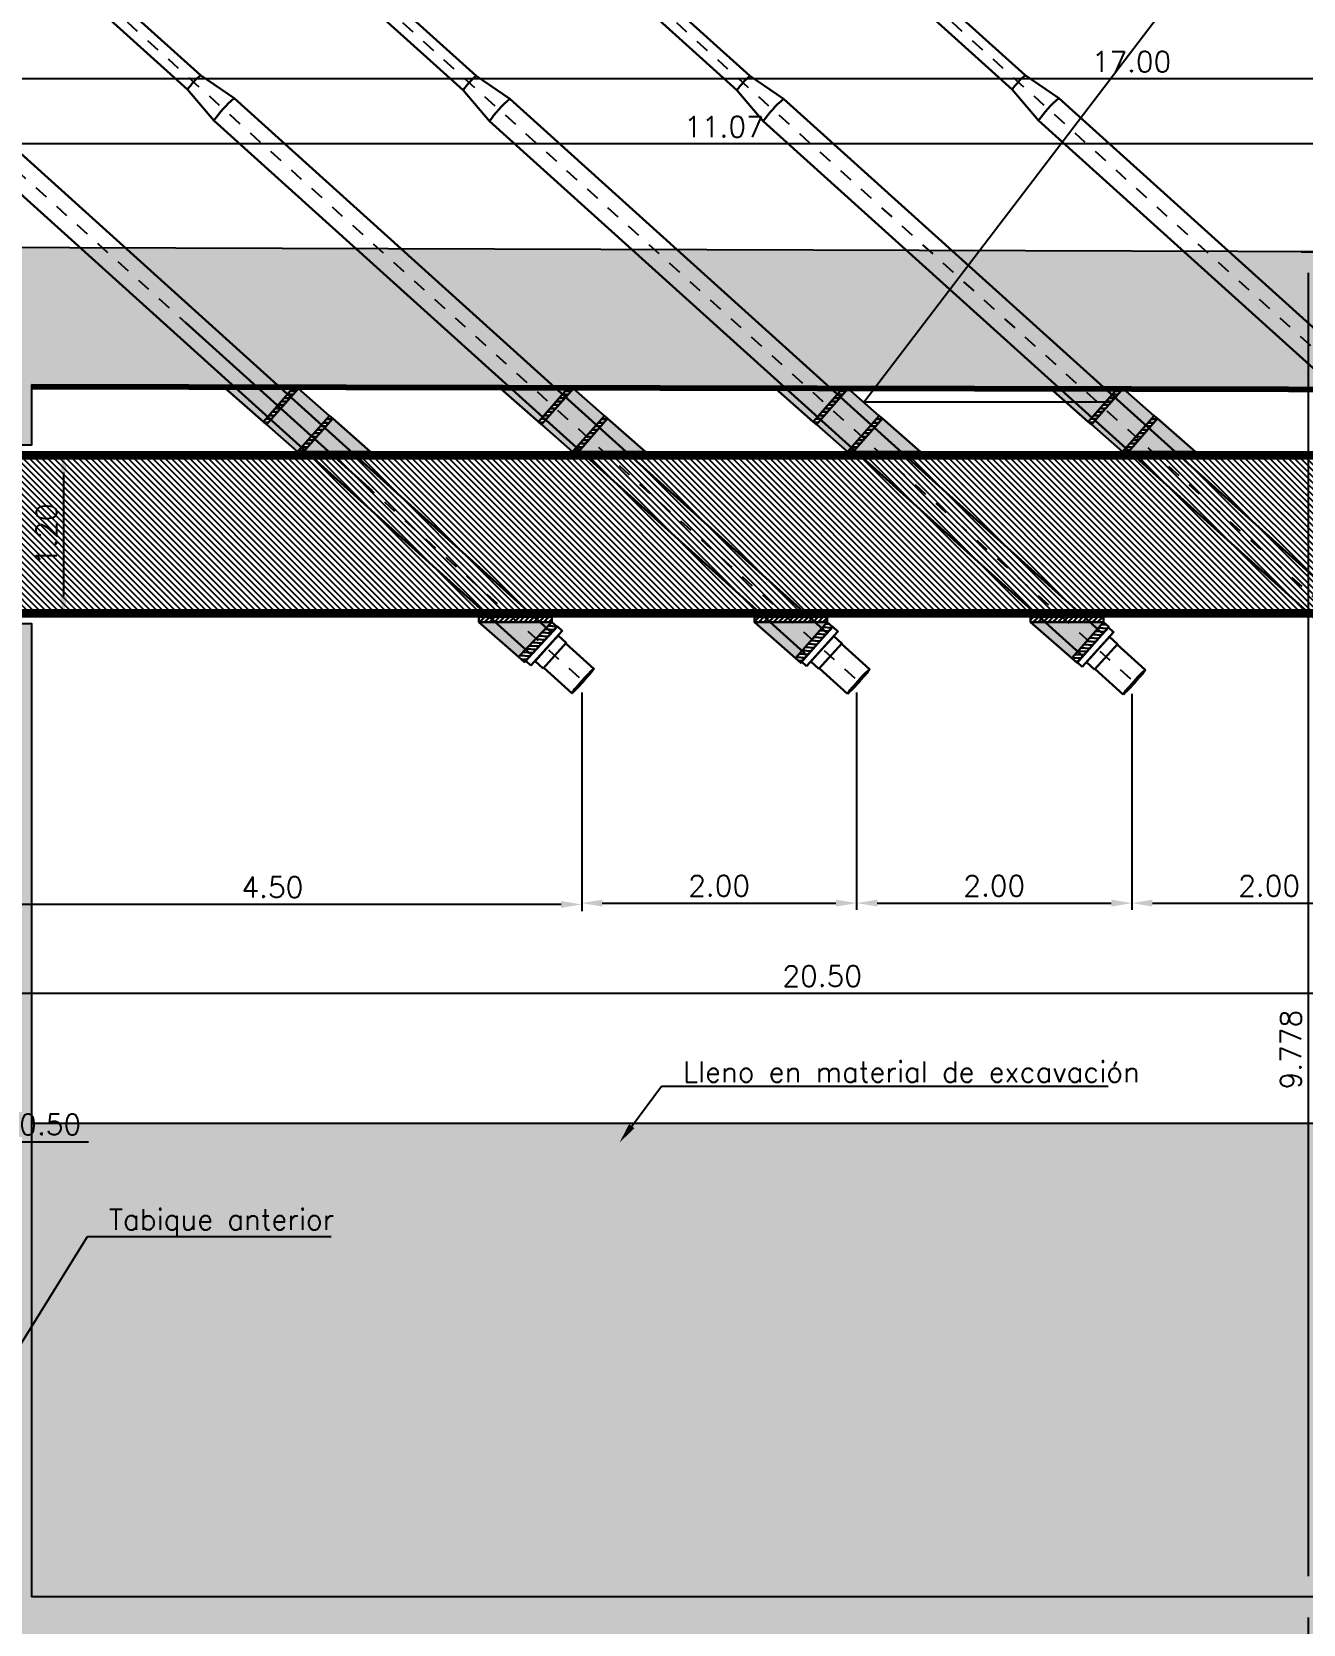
# Model space of a CAD drawing. Header units: metres. Extents: x 1080594 to 1081411, y 976871 to 977162.
# Drawn here: x 1080995.63 to 1081004.88, y 977064.95 to 977076.53 of the extents above; entities that cross this region are included whole.
import ezdxf
from ezdxf import colors
from ezdxf.entities.mleader import LeaderData, LeaderLine
from ezdxf.math import Vec2, Vec3

# ---------------------------------------------------------------- set-up
doc = ezdxf.new("R2010")
doc.units = ezdxf.units.M
doc.header["$LTSCALE"] = 25.4
doc.linetypes.add('DASHDOT', pattern=[1, 0.5, -0.25, 0, -0.25])
for name, color, linetype in [('CONTRAPESO', 3, 'Continuous'), ('DIMCONTRAPESO', 1, 'Continuous'), ('EJECABLES', 203, 'DASHDOT'), ('NEOPRENO', 24, 'Continuous'), ('PERFIL MET', 37, 'Continuous'), ('SOLIDOS', 9, 'Continuous')]:
    doc.layers.add(name, color=color, linetype=linetype)
for name, color, linetype, lineweight in [('COTA', 1, 'Continuous', 30), ('COTACIM', 20, 'Continuous', 5), ('DUCTO', 142, 'Continuous', 30), ('PLATINA', 54, 'Continuous', 30), ('SOLIDOREFCONT', 254, 'Continuous', 5), ('TUNEL', 5, 'Continuous', 20)]:
    doc.layers.add(name, color=color, linetype=linetype, lineweight=lineweight)
doc.styles.add('romans', font='romans.shx')
doc.dimstyles.new('Copy 75', dxfattribs={"dimtxt": 0.15, "dimasz": 0.15, "dimexe": 0.05, "dimexo": 0.05, "dimgap": 0.05, "dimtad": 1, "dimzin": 0, "dimdsep": 46, "dimtxsty": 'romans', "dimcen": 0.002, "dimclrd": 1, "dimclre": 1, "dimclrt": 3, "dimadec": 4, "dimazin": 0, "dimtfac": 1, "dimtofl": 0, "dimtmove": 1, "dimatfit": 3, "dimfxl": 1, "dimtolj": 1, "dimtzin": 0, "dimarcsym": 1})
pattern_1 = [(45, (307.6941268451046, 0), (-0.002245064030267288, 0.002245064030267288), [])]

# ---------------------------------------------------------------- blocks, each defined once
blk = doc.blocks.new('tir')
at = {"layer": 'DUCTO'}
for p, q in [((1080511.83638699, 977008.5160273126), (1080513.543043579, 977008.5161831364)), ((1080511.836907378, 977008.3760259475), (1080513.543032915, 977008.37618561))]:
    blk.add_line(p, q, dxfattribs=at)
for points in [[(1080505.683122265, 977008.2755034216), (1080505.733092106, 977008.275507704), (1080505.733062966, 977008.6155077033), (1080505.683093125, 977008.61550342)], [(1080505.603113705, 977008.3204091132), (1080505.683092707, 977008.320415968), (1080505.683072092, 977008.5704159667), (1080505.603072093, 977008.5704077805)]]:
    blk.add_lwpolyline(points, close=True, dxfattribs=at)
for points in [[(1080505.328072925, 977008.5653855414), (1080505.603072925, 977008.5654091103)], [(1080505.733068108, 977008.5555077032), (1080511.543241181, 977008.5560056631)], [(1080511.543241181, 977008.5560056631), (1080511.836255565, 977008.5160272893)], [(1080511.543260036, 977008.3360056642), (1080511.836907378, 977008.3760308315)], [(1080505.32811287, 977008.3254074359), (1080505.603112872, 977008.3254136156)], [(1080505.733086963, 977008.3355077041), (1080511.543260036, 977008.3360056642)]]:
    blk.add_lwpolyline(points, dxfattribs=at)
for centre, radius, start, end in [((1080510.656986465, 977008.4459297067), 0.8930644645994985, 352.9297418690614, 7.080079153882643), ((1080511.251352555, 977008.4433042796), 0.5894066242695094, 353.4461152477661, 7.087410311340934)]:
    blk.add_arc(centre, radius, start, end, dxfattribs=at)
blk.add_ellipse((1080505.328039857, 977008.4453876906), major_axis=(-3.306799177286555e-05, -0.1199978507391652), ratio=0.04456574915158485, dxfattribs=at)
at = {"layer": 'DUCTO', "extrusion": (0, 0, -1)}
blk.add_ellipse((1080513.542949842, 977008.481178864), major_axis=(1.748219530441295e-05, -0.03500717952941799), ratio=0.24420068418592, start_param=3.14808674122023, end_param=6.280903449001622, dxfattribs=at)
at = {"layer": 'DUCTO', "extrusion": (0, 0, -0.9999999999999998)}
blk.add_ellipse((1080513.54301544, 977008.4111786617), major_axis=(1.74751400463253e-05, -0.03499305174499892), ratio=0.2442992756047625, dxfattribs=at)
at = {"layer": 'EJECABLES', "ltscale": 0.008}
blk.add_lwpolyline([(1080505.360600902, 977008.4454757803), (1080513.540696156, 977008.4461768557)], dxfattribs=at)
blk = doc.blocks.new('*D148')
at = {"layer": 'COTA', "color": 1, "lineweight": -2, "transparency": 16777216}
for p, q in [((1080995.1333278, 977075.0144447949), (1080995.1333278, 977076.2368018586)), ((1081012.132779792, 977074.9824446845), (1081012.132779792, 977076.2368018586)), ((1081011.982779792, 977076.1868018586), (1080995.2833278, 977076.1868018586))]:
    blk.add_line(p, q, dxfattribs=at)
at = {"layer": 'COTA', "color": 1, "transparency": 16777216}
for points in [[(1080995.2833278, 977076.2118018586), (1080995.2833278, 977076.1618018586), (1080995.1333278, 977076.1868018586)], [(1081011.982779792, 977076.2118018586), (1081011.982779792, 977076.1618018586), (1081012.132779792, 977076.1868018586)]]:
    blk.add_solid(points, dxfattribs=at)
at = {"layer": 'Defpoints', "color": 0, "transparency": 16777216}
for p in [(1080995.1333278, 977076.1868018586), (1080995.1333278, 977074.9644447948), (1081012.132779792, 977074.9324446844)]:
    blk.add_point(p, dxfattribs=at)
at = {"layer": 'COTA', "color": 3, "transparency": 16777216, "insert": (1081003.633053796, 977076.3118018586), "char_height": 0.15, "attachment_point": 5, "style": 'romans'}
blk.add_mtext('\\A1;17.00', dxfattribs=at)
blk = doc.blocks.new('*D149')
at = {"layer": 'COTA', "color": 1, "lineweight": -2, "transparency": 16777216}
for p, q in [((1080991.133367889, 977072.2258459799), (1080991.133367889, 977069.485594596)), ((1081011.482886703, 977069.5355945961), (1080991.283367889, 977069.5355945961))]:
    blk.add_line(p, q, dxfattribs=at)
at = {"layer": 'COTA', "color": 1, "transparency": 16777216}
for points in [[(1080991.283367889, 977069.5605945961), (1080991.283367889, 977069.510594596), (1080991.133367889, 977069.5355945961)], [(1081011.482886703, 977069.5605945961), (1081011.482886703, 977069.510594596), (1081011.632886702, 977069.5355945961)]]:
    blk.add_solid(points, dxfattribs=at)
at = {"layer": 'Defpoints', "color": 0, "transparency": 16777216}
for p in [(1080991.133367889, 977072.2758459799), (1080991.133367889, 977069.5355945961), (1081011.632886702, 977069.5355945961)]:
    blk.add_point(p, dxfattribs=at)
at = {"layer": 'COTA', "color": 3, "transparency": 16777216, "insert": (1081001.383127296, 977069.6605945961), "char_height": 0.15, "attachment_point": 5, "style": 'romans'}
blk.add_mtext('\\A1;20.50', dxfattribs=at)
blk = doc.blocks.new('*D151')
at = {"layer": 'COTA', "color": 1, "lineweight": -2, "transparency": 16777216}
for p, q in [((1080995.482886703, 977068.8062600592), (1080995.283167997, 977068.8062600592)), ((1080995.38302735, 977068.8062600592), (1080995.48802735, 977068.4562600593)), ((1080995.48802735, 977068.4562600593), (1080996.045170207, 977068.4562600593))]:
    blk.add_line(p, q, dxfattribs=at)
at = {"layer": 'COTA', "color": 1, "transparency": 16777216}
for points in [[(1080995.283167997, 977068.8312600593), (1080995.283167997, 977068.7812600592), (1080995.133167997, 977068.8062600592)], [(1080995.482886703, 977068.8312600593), (1080995.482886703, 977068.7812600592), (1080995.632886702, 977068.8062600592)]]:
    blk.add_solid(points, dxfattribs=at)
at = {"layer": 'Defpoints', "color": 0, "transparency": 16777216}
for p in [(1080995.133167997, 977068.8062600594), (1080995.133167997, 977068.8062600592), (1080995.632886702, 977068.8062600592)]:
    blk.add_point(p, dxfattribs=at)
at = {"layer": 'COTA', "color": 3, "transparency": 16777216, "insert": (1080995.766598778, 977068.5812600593), "char_height": 0.15, "attachment_point": 5, "style": 'romans'}
blk.add_mtext('\\A1;0.50', dxfattribs=at)
blk = doc.blocks.new('*D155')
at = {"layer": 'Defpoints', "color": 0, "transparency": 16777216}
for p in [(1080999.633180856, 977071.7232548719), (1080995.133253417, 977071.4140337065), (1080995.133253417, 977070.1822700725)]:
    blk.add_point(p, dxfattribs=at)
at = {"layer": 'DIMCONTRAPESO', "color": 1, "lineweight": -2, "transparency": 16777216}
for p, q in [((1080999.633180856, 977071.6732548719), (1080999.633180856, 977070.1322700725)), ((1080995.133253417, 977071.3640337065), (1080995.133253417, 977070.1322700725)), ((1080999.483180856, 977070.1822700725), (1080995.283253417, 977070.1822700725))]:
    blk.add_line(p, q, dxfattribs=at)
at = {"layer": 'DIMCONTRAPESO', "color": 1, "transparency": 16777216}
for points in [[(1080995.283253417, 977070.2072700725), (1080995.283253417, 977070.1572700725), (1080995.133253417, 977070.1822700725)], [(1080999.483180856, 977070.2072700725), (1080999.483180856, 977070.1572700725), (1080999.633180856, 977070.1822700725)]]:
    blk.add_solid(points, dxfattribs=at)
at = {"layer": 'DIMCONTRAPESO', "color": 3, "transparency": 16777216, "insert": (1080997.383217137, 977070.3072700725), "char_height": 0.15, "attachment_point": 5, "style": 'romans'}
blk.add_mtext('\\A1;4.50', dxfattribs=at)
blk = doc.blocks.new('*D156')
at = {"layer": 'Defpoints', "color": 0, "transparency": 16777216}
for p in [(1080999.633180856, 977071.7743143179), (1081001.633180856, 977071.7743143179), (1081001.633180856, 977070.1918618797)]:
    blk.add_point(p, dxfattribs=at)
at = {"layer": 'DIMCONTRAPESO', "color": 1, "lineweight": -2, "transparency": 16777216}
for p, q in [((1080999.633180856, 977071.7243143178), (1080999.633180856, 977070.1418618796)), ((1081001.633180856, 977071.7243143178), (1081001.633180856, 977070.1418618796)), ((1080999.783180856, 977070.1918618797), (1081001.483180856, 977070.1918618797))]:
    blk.add_line(p, q, dxfattribs=at)
at = {"layer": 'DIMCONTRAPESO', "color": 1, "transparency": 16777216}
for points in [[(1080999.783180856, 977070.2168618797), (1080999.783180856, 977070.1668618796), (1080999.633180856, 977070.1918618797)], [(1081001.483180856, 977070.2168618797), (1081001.483180856, 977070.1668618796), (1081001.633180856, 977070.1918618797)]]:
    blk.add_solid(points, dxfattribs=at)
at = {"layer": 'DIMCONTRAPESO', "color": 3, "transparency": 16777216, "insert": (1081000.633180856, 977070.3168618797), "char_height": 0.15, "attachment_point": 5, "style": 'romans'}
blk.add_mtext('\\A1;2.00', dxfattribs=at)
blk = doc.blocks.new('*D157')
at = {"layer": 'Defpoints', "color": 0, "transparency": 16777216}
for p in [(1081003.635851028, 977071.7647225109), (1081001.633180856, 977071.413930702), (1081003.635851028, 977070.1918618797)]:
    blk.add_point(p, dxfattribs=at)
at = {"layer": 'DIMCONTRAPESO', "color": 1, "lineweight": -2, "transparency": 16777216}
for p, q in [((1081003.635851028, 977071.7147225109), (1081003.635851028, 977070.1418618796)), ((1081001.633180856, 977071.363930702), (1081001.633180856, 977070.1418618796)), ((1081001.783180856, 977070.1918618797), (1081003.485851028, 977070.1918618797))]:
    blk.add_line(p, q, dxfattribs=at)
at = {"layer": 'DIMCONTRAPESO', "color": 1, "transparency": 16777216}
for points in [[(1081001.783180856, 977070.2168618797), (1081001.783180856, 977070.1668618796), (1081001.633180856, 977070.1918618797)], [(1081003.485851028, 977070.2168618797), (1081003.485851028, 977070.1668618796), (1081003.635851028, 977070.1918618797)]]:
    blk.add_solid(points, dxfattribs=at)
at = {"layer": 'DIMCONTRAPESO', "color": 3, "transparency": 16777216, "insert": (1081002.634515942, 977070.3168618797), "char_height": 0.15, "attachment_point": 5, "style": 'romans'}
blk.add_mtext('\\A1;2.00', dxfattribs=at)
blk = doc.blocks.new('*D158')
at = {"layer": 'Defpoints', "color": 0, "transparency": 16777216}
for p in [(1081003.635851028, 977071.7647225109), (1081005.633215201, 977071.7666398275), (1081005.633215201, 977070.1918618797)]:
    blk.add_point(p, dxfattribs=at)
at = {"layer": 'DIMCONTRAPESO', "color": 1, "lineweight": -2, "transparency": 16777216}
for p, q in [((1081003.635851028, 977071.7147225109), (1081003.635851028, 977070.1418618796)), ((1081005.633215201, 977071.7166398275), (1081005.633215201, 977070.1418618796)), ((1081003.785851028, 977070.1918618797), (1081005.483215201, 977070.1918618797))]:
    blk.add_line(p, q, dxfattribs=at)
at = {"layer": 'DIMCONTRAPESO', "color": 1, "transparency": 16777216}
for points in [[(1081003.785851028, 977070.2168618797), (1081003.785851028, 977070.1668618796), (1081003.635851028, 977070.1918618797)], [(1081005.483215201, 977070.2168618797), (1081005.483215201, 977070.1668618796), (1081005.633215201, 977070.1918618797)]]:
    blk.add_solid(points, dxfattribs=at)
at = {"layer": 'DIMCONTRAPESO', "color": 3, "transparency": 16777216, "insert": (1081004.634533115, 977070.3168618797), "char_height": 0.15, "attachment_point": 5, "style": 'romans'}
blk.add_mtext('\\A1;2.00', dxfattribs=at)
blk = doc.blocks.new('*D199')
at = {"layer": 'Defpoints', "color": 0, "transparency": 16777216}
for p in [(1080995.1333278, 977075.7138617919), (1081006.202970979, 977075.5552750548), (1080995.1333278, 977074.9810370329)]:
    blk.add_point(p, dxfattribs=at)
at = {"layer": 'DIMCONTRAPESO', "color": 1, "lineweight": -2, "transparency": 16777216}
for p, q in [((1080995.1333278, 977075.031037033), (1080995.1333278, 977075.7638617919)), ((1081006.202970979, 977075.6052750548), (1081006.202970979, 977075.7638617919)), ((1081006.052970979, 977075.7138617919), (1080995.2833278, 977075.7138617919))]:
    blk.add_line(p, q, dxfattribs=at)
at = {"layer": 'DIMCONTRAPESO', "color": 1, "transparency": 16777216}
for points in [[(1080995.2833278, 977075.7388617919), (1080995.2833278, 977075.6888617919), (1080995.1333278, 977075.7138617919)], [(1081006.052970979, 977075.7388617919), (1081006.052970979, 977075.6888617919), (1081006.202970979, 977075.7138617919)]]:
    blk.add_solid(points, dxfattribs=at)
at = {"layer": 'DIMCONTRAPESO', "color": 3, "transparency": 16777216, "insert": (1081000.66814939, 977075.8388617919), "char_height": 0.15, "attachment_point": 5, "style": 'romans'}
blk.add_mtext('\\A1;11.07', dxfattribs=at)
blk = doc.blocks.new('*D340')
at = {"layer": 'COTA', "color": 1, "lineweight": -2, "transparency": 16777216}
blk.add_line((1080995.863775386, 977073.3240766993), (1080995.863775386, 977072.4239707632), dxfattribs=at)
at = {"layer": 'COTA', "color": 1, "transparency": 16777216}
for points in [[(1080995.838775387, 977073.3240766993), (1080995.888775386, 977073.3240766993), (1080995.863775386, 977073.4740766993)], [(1080995.838775387, 977072.4239707632), (1080995.888775386, 977072.4239707632), (1080995.863775386, 977072.2739707632)]]:
    blk.add_solid(points, dxfattribs=at)
at = {"layer": 'Defpoints', "color": 0, "transparency": 16777216}
for p in [(1080995.863775386, 977073.4740766993), (1080995.863775386, 977072.2739707632), (1080995.863775386, 977072.2739707632)]:
    blk.add_point(p, dxfattribs=at)
at = {"layer": 'COTA', "color": 3, "transparency": 16777216, "insert": (1080995.738775386, 977072.8740237314), "char_height": 0.15, "attachment_point": 5, "rotation": 90, "style": 'romans'}
blk.add_mtext('\\A1;1.20', dxfattribs=at)
blk = doc.blocks.new('*D1383')
at = {"layer": 'Defpoints', "color": 0, "transparency": 16777216}
for p in [(1081006.202970979, 977074.9254888794), (1081004.918015162, 977065.1472981501), (1081005.986288609, 977065.1472981501)]:
    blk.add_point(p, dxfattribs=at)
at = {"layer": 'TUNEL', "color": 1, "lineweight": -2, "transparency": 16777216}
for p, q in [((1081006.152970979, 977074.9254888794), (1081004.868015162, 977074.9254888794)), ((1081004.918015162, 977074.7754888794), (1081004.918015162, 977065.2972981501)), ((1081005.936288609, 977065.1472981501), (1081004.868015162, 977065.1472981501))]:
    blk.add_line(p, q, dxfattribs=at)
at = {"layer": 'TUNEL', "color": 1, "transparency": 16777216}
for points in [[(1081004.893015163, 977074.7754888794), (1081004.943015162, 977074.7754888794), (1081004.918015162, 977074.9254888794)], [(1081004.893015163, 977065.2972981501), (1081004.943015162, 977065.2972981501), (1081004.918015162, 977065.1472981501)]]:
    blk.add_solid(points, dxfattribs=at)
at = {"layer": 'TUNEL', "color": 3, "transparency": 16777216, "insert": (1081004.793015162, 977069.1266934648), "char_height": 0.15, "attachment_point": 5, "rotation": 90, "style": 'romans'}
blk.add_mtext('\\A1;9.778', dxfattribs=at)
blk = doc.blocks.new('*D1384')
at = {"layer": 'Defpoints', "color": 0, "transparency": 16777216}
for p in [(1081005.986288609, 977065.146339772), (1081004.917855433, 977062.146339772), (1081005.486475282, 977062.146339772)]:
    blk.add_point(p, dxfattribs=at)
at = {"layer": 'TUNEL', "color": 1, "lineweight": -2, "transparency": 16777216}
for p, q in [((1081005.936288609, 977065.146339772), (1081004.867855433, 977065.146339772)), ((1081004.917855433, 977064.996339772), (1081004.917855433, 977062.2963397721)), ((1081005.436475282, 977062.146339772), (1081004.867855433, 977062.146339772))]:
    blk.add_line(p, q, dxfattribs=at)
at = {"layer": 'TUNEL', "color": 1, "transparency": 16777216}
for points in [[(1081004.892855433, 977064.996339772), (1081004.942855433, 977064.996339772), (1081004.917855433, 977065.146339772)], [(1081004.892855433, 977062.2963397721), (1081004.942855433, 977062.2963397721), (1081004.917855433, 977062.146339772)]]:
    blk.add_solid(points, dxfattribs=at)
at = {"layer": 'TUNEL', "color": 3, "transparency": 16777216, "insert": (1081004.792855432, 977063.6463397722), "char_height": 0.15, "attachment_point": 5, "rotation": 90, "style": 'romans'}
blk.add_mtext('\\A1;3.000', dxfattribs=at)

msp = doc.modelspace()

# ---------------------------------------------------------------- hatches: boundary and pattern name
at = {"layer": 'NEOPRENO', "transparency": 33554495}
h = msp.add_hatch(color=256, dxfattribs=at)
h.dxf.hatch_style = 1
h.paths.add_polyline_path([(1080997.566650997, 977073.4740626292), (1080997.79770198, 977073.7370095984), (1080997.572342471, 977073.935032555), (1080997.341291488, 977073.6720855858)])
h = msp.add_hatch(color=256, dxfattribs=at)
h.dxf.hatch_style = 1
h.paths.add_polyline_path([(1080999.567243736, 977073.4740491892), (1080999.798294719, 977073.7369961585), (1080999.57293521, 977073.9350191151), (1080999.341884227, 977073.6720721459)])
h = msp.add_hatch(color=256, dxfattribs=at)
h.dxf.hatch_style = 1
h.paths.add_polyline_path([(1081001.567145563, 977073.4740626293), (1081001.798196546, 977073.7370095985), (1081001.572837037, 977073.9350325551), (1081001.341786053, 977073.6720855859)])
h = msp.add_hatch(color=256, dxfattribs=at)
h.dxf.hatch_style = 1
h.paths.add_polyline_path([(1081003.567926116, 977073.4740626292), (1081003.798977099, 977073.7370095984), (1081003.57361759, 977073.935032555), (1081003.342566607, 977073.6720855858)])
at = {"layer": 'PERFIL MET'}
h = msp.add_hatch(dxfattribs=at)
h.set_pattern_fill('ANSI31', color=256, scale=0.001)
h.set_pattern_definition(pattern_1)
h.paths.add_polyline_path([(1081011.632720807, 977073.926336568), (1080995.633167386, 977073.9603397719), (1080995.633167543, 977073.9349397718), (1081011.632720964, 977073.9009365678)])
h = msp.add_hatch(dxfattribs=at)
h.set_pattern_fill('ANSI31', color=256, scale=0.001)
h.set_pattern_definition(pattern_1)
h.paths.add_polyline_path([(1081011.632886702, 977073.4739707632), (1081011.632886702, 977073.4231707632), (1080995.133166949, 977073.4231707632), (1080995.133167224, 977073.4740816075)])
h = msp.add_hatch(dxfattribs=at)
h.set_pattern_fill('ANSI31', color=256, scale=0.01, angle=90)
h.set_pattern_definition([(135, (307.6941268451046, 0), (-0.02245064030267288, -0.02245064030267288), [])])
h.paths.add_polyline_path([(1081011.632886702, 977073.4231707632), (1080995.133166949, 977073.4231707632), (1080995.133167086, 977073.2003397719), (1080991.1333278, 977073.2003397719), (1080991.1333278, 977072.3247707632), (1081011.632886702, 977072.3247707632)])
h = msp.add_hatch(dxfattribs=at)
h.set_pattern_fill('ANSI31', color=256, scale=0.001)
h.set_pattern_definition(pattern_1)
h.paths.add_polyline_path([(1081011.632886702, 977072.3247707632), (1081011.632886702, 977072.2739707632), (1080991.133327663, 977072.2739707632), (1080991.133327938, 977072.3248816076)])
at = {"layer": 'PLATINA', "transparency": 33554531}
h = msp.add_hatch(color=252, dxfattribs=at)
h.dxf.hatch_style = 1
h.paths.add_polyline_path([(1080997.530070495, 977073.9350308947), (1080997.317437161, 977073.6930445246), (1080997.042046498, 977073.935032555)])
at = {"layer": 'PLATINA'}
h = msp.add_hatch(dxfattribs=at)
h.set_pattern_fill('ANSI31', color=256, scale=0.007999999999999998, angle=-45.14532782505878)
h.set_pattern_definition([(359.8546721749412, (-373666.8546801899, 1053961.129899967), (6.442573658642825e-05, 0.02539991829365727), [])])
h.paths.add_polyline_path([(1080997.317437161, 977073.6930445246), (1080997.530071954, 977073.935032555), (1080997.572342471, 977073.935032555), (1080997.341292386, 977073.6720866078)])
at = {"layer": 'PLATINA', "transparency": 33554531}
h = msp.add_hatch(color=252, dxfattribs=at)
h.dxf.hatch_style = 1
h.paths.add_polyline_path([(1080999.530663234, 977073.9350174548), (1080999.3180299, 977073.6930310847), (1080999.042639237, 977073.9350191151)])
at = {"layer": 'PLATINA'}
h = msp.add_hatch(dxfattribs=at)
h.set_pattern_fill('ANSI31', color=256, scale=0.007999999999999998, angle=-45.14532782505878)
h.set_pattern_definition([(359.8546721749412, (-373664.854087451, 1053961.129886527), (6.442573658642825e-05, 0.02539991829365727), [])])
h.paths.add_polyline_path([(1080999.3180299, 977073.6930310847), (1080999.530664693, 977073.9350191151), (1080999.57293521, 977073.9350191151), (1080999.341885125, 977073.6720731679)])
at = {"layer": 'PLATINA', "transparency": 33554531}
h = msp.add_hatch(color=252, dxfattribs=at)
h.dxf.hatch_style = 1
h.paths.add_polyline_path([(1081001.530565061, 977073.9350308948), (1081001.317931727, 977073.6930445248), (1081001.042541064, 977073.9350325551)])
at = {"layer": 'PLATINA'}
h = msp.add_hatch(dxfattribs=at)
h.set_pattern_fill('ANSI31', color=256, scale=0.007999999999999998, angle=-45.14532782505878)
h.set_pattern_definition([(359.8546721749412, (-373662.854185624, 1053961.129899967), (6.442573658642825e-05, 0.02539991829365727), [])])
h.paths.add_polyline_path([(1081001.317931727, 977073.6930445248), (1081001.53056652, 977073.9350325551), (1081001.572837037, 977073.9350325551), (1081001.341786952, 977073.6720866079)])
at = {"layer": 'PLATINA', "transparency": 33554531}
h = msp.add_hatch(color=252, dxfattribs=at)
h.dxf.hatch_style = 1
h.paths.add_polyline_path([(1081003.531345614, 977073.9350308947), (1081003.31871228, 977073.6930445246), (1081003.043321617, 977073.935032555)])
at = {"layer": 'PLATINA'}
h = msp.add_hatch(dxfattribs=at)
h.set_pattern_fill('ANSI31', color=256, scale=0.007999999999999998, angle=-45.14532782505878)
h.set_pattern_definition([(359.8546721749412, (-373660.853405071, 1053961.129899967), (6.442573658642825e-05, 0.02539991829365727), [])])
h.paths.add_polyline_path([(1081003.31871228, 977073.6930445246), (1081003.531347073, 977073.935032555), (1081003.57361759, 977073.935032555), (1081003.342567505, 977073.6720866078)])
h = msp.add_hatch(dxfattribs=at)
h.set_pattern_fill('ANSI31', color=256, scale=0.007999999999999998, angle=-45.14532782505878)
h.set_pattern_definition([(359.8546721749412, (307.7827012117486, 9.304762352257967e-05), (6.442573658643064e-05, 0.02539991829365727), [])])
h.paths.add_polyline_path([(1080997.821554922, 977073.7160548932), (1080997.608916507, 977073.4740626293), (1080997.566649528, 977073.4740609577), (1080997.797701491, 977073.7370090414)])
at = {"layer": 'PLATINA', "transparency": 33554531}
h = msp.add_hatch(color=252, dxfattribs=at)
h.dxf.hatch_style = 1
h.paths.add_polyline_path([(1080997.608917965, 977073.4740642895), (1080997.821554971, 977073.7160549489), (1080998.096997257, 977073.4740631864)])
at = {"layer": 'PLATINA'}
h = msp.add_hatch(dxfattribs=at)
h.set_pattern_fill('ANSI31', color=256, scale=0.007999999999999998, angle=-45.14532782505878)
h.set_pattern_definition([(359.8546721749412, (309.7832939506043, 7.96077074483037e-05), (6.442573658643064e-05, 0.02539991829365727), [])])
h.paths.add_polyline_path([(1080999.822147661, 977073.7160414533), (1080999.609509246, 977073.4740491894), (1080999.567242267, 977073.4740475178), (1080999.79829423, 977073.7369956014)])
at = {"layer": 'PLATINA', "transparency": 33554531}
h = msp.add_hatch(color=252, dxfattribs=at)
h.dxf.hatch_style = 1
h.paths.add_polyline_path([(1080999.609510704, 977073.4740508496), (1080999.82214771, 977073.716041509), (1081000.097589996, 977073.4740497465)])
at = {"layer": 'PLATINA'}
h = msp.add_hatch(dxfattribs=at)
h.set_pattern_fill('ANSI31', color=256, scale=0.007999999999999998, angle=-45.14532782505878)
h.set_pattern_definition([(359.8546721749412, (311.7831957775634, 9.30477399379015e-05), (6.442573658643064e-05, 0.02539991829365727), [])])
h.paths.add_polyline_path([(1081001.822049488, 977073.7160548933), (1081001.609411073, 977073.4740626294), (1081001.567144094, 977073.4740609578), (1081001.798196057, 977073.7370090415)])
at = {"layer": 'PLATINA', "transparency": 33554531}
h = msp.add_hatch(color=252, dxfattribs=at)
h.dxf.hatch_style = 1
h.paths.add_polyline_path([(1081001.609412531, 977073.4740642896), (1081001.822049537, 977073.716054949), (1081002.097491823, 977073.4740631866)])
at = {"layer": 'PLATINA'}
h = msp.add_hatch(dxfattribs=at)
h.set_pattern_fill('ANSI31', color=256, scale=0.007999999999999998, angle=-45.14532782505878)
h.set_pattern_definition([(359.8546721749412, (313.7839763306547, 9.304762352257967e-05), (6.442573658643064e-05, 0.02539991829365727), [])])
h.paths.add_polyline_path([(1081003.822830041, 977073.7160548932), (1081003.610191626, 977073.4740626293), (1081003.567924647, 977073.4740609577), (1081003.79897661, 977073.7370090414)])
at = {"layer": 'PLATINA', "transparency": 33554531}
h = msp.add_hatch(color=252, dxfattribs=at)
h.dxf.hatch_style = 1
h.paths.add_polyline_path([(1081003.610193084, 977073.4740642895), (1081003.82283009, 977073.7160549489), (1081004.098272376, 977073.4740631864)])
at = {"layer": 'PLATINA'}
h = msp.add_hatch(dxfattribs=at)
h.set_pattern_fill('ANSI31', color=256, scale=0.008)
h.set_pattern_definition([(45, (322.0899406943936, -51.65062450990081), (-0.0179605122421383, 0.01796051224213831), [])])
h.paths.add_polyline_path([(1080999.415200745, 977072.2739707632), (1080998.885200745, 977072.2739707632), (1080998.885200745, 977072.2358707632), (1080999.415200745, 977072.2358707632)])
at = {"layer": 'PLATINA', "transparency": 33554531}
h = msp.add_hatch(color=252, dxfattribs=at)
h.dxf.hatch_style = 1
h.paths.add_polyline_path([(1080999.415200745, 977072.235496773), (1080999.173305349, 977071.9832248089), (1080998.885200745, 977072.2358674197)])
at = {"layer": 'PLATINA'}
h = msp.add_hatch(dxfattribs=at)
h.set_pattern_fill('ANSI31', color=256, scale=0.008, angle=-48.69920112767806)
h.set_pattern_definition([(356.300798872322, (-366104.3762637599, 1143983.130477104), (0.001638767216662715, 0.02534707955583032), [])])
h.paths.add_polyline_path([(1080999.173075691, 977071.982985299), (1080999.415200745, 977072.235496773), (1080999.453759608, 977072.2023294172), (1080999.216984111, 977071.9444097236)])
at = {"layer": 'PLATINA', "transparency": 33554531}
h = msp.add_hatch(color=252, dxfattribs=at)
h.dxf.hatch_style = 1
h.paths.add_polyline_path([(1081001.419873594, 977072.2355201355), (1081001.18919561, 977071.9729518812), (1081000.889873594, 977072.2358907822)])
at = {"layer": 'PLATINA'}
h = msp.add_hatch(dxfattribs=at)
h.set_pattern_fill('ANSI31', color=256, scale=0.008)
h.set_pattern_definition([(45, (320.0979500783142, -51.65062316542026), (-0.0179605122421383, 0.01796051224213831), [])])
h.paths.add_polyline_path([(1081001.419898652, 977072.2739721077), (1081000.889898652, 977072.2739721077), (1081000.889898652, 977072.2358721077), (1081001.419898652, 977072.2358721077)])
h = msp.add_hatch(dxfattribs=at)
h.set_pattern_fill('ANSI31', color=256, scale=0.008, angle=-48.69920112767806)
h.set_pattern_definition([(356.300798872322, (-366106.3715909106, 1143983.123887268), (0.001638767216662715, 0.02534707955583032), [])])
h.paths.add_polyline_path([(1081001.18919561, 977071.9729518812), (1081001.419873594, 977072.2355201355), (1081001.458432458, 977072.2023527797), (1081001.227380495, 977071.939404696)])
h = msp.add_hatch(dxfattribs=at)
h.set_pattern_fill('ANSI31', color=256, scale=0.008)
h.set_pattern_definition([(45, (318.1076473949943, -51.6504922065651), (-0.0179605122421383, 0.01796051224213831), [])])
h.paths.add_polyline_path([(1081003.429595968, 977072.2741030665), (1081002.899595968, 977072.2741030665), (1081002.899595968, 977072.2360030665), (1081003.429595968, 977072.2360030665)])
at = {"layer": 'PLATINA', "transparency": 33554531}
h = msp.add_hatch(color=252, dxfattribs=at)
h.dxf.hatch_style = 1
h.paths.add_polyline_path([(1081003.429595968, 977072.2356290764), (1081003.198917984, 977071.9730608221), (1081002.899595968, 977072.2359997231)])
at = {"layer": 'PLATINA'}
h = msp.add_hatch(dxfattribs=at)
h.set_pattern_fill('ANSI31', color=256, scale=0.008, angle=-48.69920112767806)
h.set_pattern_definition([(356.300798872322, (-366108.3718960345, 1143983.123996209), (0.001638767216662715, 0.02534707955583032), [])])
h.paths.add_polyline_path([(1081003.198917984, 977071.9730608221), (1081003.429595968, 977072.2356290764), (1081003.468154832, 977072.2024617206), (1081003.237102869, 977071.9395136369)])
at = {"layer": 'SOLIDOREFCONT', "true_color": 0x5b5b5b, "transparency": 33554546}
h = msp.add_hatch(dxfattribs=at)
h.set_pattern_fill('AR-CONC', color=251, scale=0.005)
h.set_pattern_definition([(49.99999999999999, (0, 0), (0.91092334498002, -0.07969542769451543), [0.09525, -1.04775]), (355, (0, 0), (-0.1762171071248467, 0.9552842261951757), [0.0762, -0.83820292085]), (100.4514447, (0.075910035, -0.0066412675), (0.7347062354517664, 0.8755887595609755), [0.080950044, -0.8904512229999999]), (46.18420000000002, (0, 0.254), (1.35539520446065, -0.2102116396636357), [0.142875, -1.571625]), (96.63555760999996, (0.1129495, 0.2364825), (1.187020670257515, 1.237130622988608), [0.1214251157, -1.3356780408]), (351.1841511700001, (0, 0.254), (1.187020670324885, 1.237130622927663), [0.11429983535, -1.2572986596]), (21, (0.127, 0.1905), (0.7580719563456624, -0.5113259909354381), [0.09525, -1.04775]), (326.0000000000001, (0.127, 0.1905), (0.3090101417382354, 0.9209398306115963), [0.0762, -0.8382]), (71.45144499999999, (0.190172663, 0.1478895005), (1.067082096393581, 0.4096138444295262), [0.08095004400000001, -0.8904496879999999]), (37.50000000000001, (0, 0), (0.01544301625295908, 0.4227751943657655), [0, -0.82804, 0, -0.8509000000000001, 0, -0.8413750000000001]), (7.499999999999999, (0, 0), (0.3340983125515287, 0.5009028740905975), [0, -0.48514, 0, -0.80899, 0, -0.320675]), (327.5, (-0.28321, 0), (0.677952975834357, -0.02864371996336722), [0, -0.3175, 0, -0.9906, 0, -1.31445]), (317.5, (-0.41021, 0), (0.7406459069300902, 0.1271324551666652), [0, -0.41275, 0, -0.65786, 0, -0.93345])])
h.paths.add_polyline_path([(1080995.632886702, 977065.146339772), (1080995.632886702, 977072.2239602918), (1080995.133260797, 977072.2239812345), (1080995.133073375, 977062.146339772), (1081012.132886702, 977062.146339772), (1081012.132720964, 977074.9068203393), (1080995.133167086, 977074.9603397719), (1080995.133285938, 977073.5239812343), (1080995.632886702, 977073.5239602921), (1080995.632886702, 977073.9603397719), (1081011.632720964, 977073.926339772), (1081011.632886702, 977065.146339772)])
at = {"layer": 'SOLIDOS'}
h = msp.add_hatch(dxfattribs=at)
h.set_pattern_fill('SWAMP', color=252, scale=0.005)
h.set_pattern_definition([(0, (307.6936644841917, -0.2090003184275702), (0.0635, 0.109985226181), [0.015875, -0.111125]), (90, (307.7016019842122, -0.2090003184275702), (-0.06349999999999999, 0.109985226181), [0.0079375, -0.212032952362]), (90, (307.7035863592755, -0.2090003184275702), (-0.06349999999999999, 0.109985226181), [0.006350000000000001, -0.213620452362]), (90, (307.6996176091488, -0.2090003184275702), (-0.06349999999999999, 0.109985226181), [0.006350000000000001, -0.213620452362]), (59.99999999999999, (307.705570734106, -0.2090003184275702), (-0.06349999991372332, 0.1099852262308119), [0.00508, -0.12192]), (120, (307.6976332340855, -0.2090003184275702), (-0.1269999999137233, 4.981188794772607e-11), [0.005079999999999998, -0.12192])])
h.paths.add_polyline_path([(1081011.630468822, 977068.5918075372), (1080995.632924267, 977068.5918052678), (1080995.632924267, 977065.1463394536), (1081011.632924267, 977065.1463394535)])

# ---------------------------------------------------------------- linework, layer by layer
at = {"layer": 'CONTRAPESO'}
for points in [[(1080995.133260797, 977072.2239812345), (1080995.133073375, 977062.146339772), (1081012.132886702, 977062.146339772), (1081012.132720964, 977074.9068203393), (1080995.133167086, 977074.9603397719), (1080995.133285938, 977073.5239812343), (1080995.632886702, 977073.5239602921), (1080995.632886702, 977073.9603397719), (1081011.632720964, 977073.926339772), (1081011.632886702, 977065.146339772), (1080995.632886702, 977065.146339772), (1080995.632886702, 977072.2239602918)], [(1080995.632887224, 977068.5915330427), (1081011.632487653, 977068.5918078236), (1081011.632924267, 977065.1463394535), (1080995.63296131, 977065.1463394536)]]:
    msp.add_lwpolyline(points, close=True, dxfattribs=at)
at = {"layer": 'COTA', "color": 2}
msp.add_lwpolyline([(1080996.750331135, 977074.414117716), (1080998.107895322, 977073.1903489444)], dxfattribs=at)
at = {"layer": 'NEOPRENO'}
for points in [[(1080997.566650997, 977073.4740626292), (1080997.79770198, 977073.7370095984), (1080997.572342471, 977073.935032555), (1080997.341291488, 977073.6720855858), (1080997.566650997, 977073.4740626292)], [(1080999.567243736, 977073.4740491892), (1080999.798294719, 977073.7369961585), (1080999.57293521, 977073.9350191151), (1080999.341884227, 977073.6720721459), (1080999.567243736, 977073.4740491892)], [(1081001.567145563, 977073.4740626293), (1081001.798196546, 977073.7370095985), (1081001.572837037, 977073.9350325551), (1081001.341786053, 977073.6720855859), (1081001.567145563, 977073.4740626293)], [(1081003.567926116, 977073.4740626292), (1081003.798977099, 977073.7370095984), (1081003.57361759, 977073.935032555), (1081003.342566607, 977073.6720855858), (1081003.567926116, 977073.4740626292)]]:
    msp.add_lwpolyline(points, dxfattribs=at)
at = {"layer": 'PERFIL MET'}
for points in [[(1081011.632720807, 977073.926336568), (1080995.633167386, 977073.9603397719), (1080995.633167543, 977073.9349397718), (1081011.632720964, 977073.9009365678)], [(1081011.632886702, 977073.4739707632), (1081011.632886702, 977073.4231707632), (1080995.133166949, 977073.4231707632), (1080995.133167224, 977073.4740816075)], [(1081001.56536544, 977073.4740883813), (1081001.623312104, 977073.4231707632), (1080999.956606797, 977073.4231707632), (1080999.898794417, 977073.4739703865)], [(1081011.632886702, 977073.4231707632), (1080995.133166949, 977073.423149178), (1080995.133167086, 977073.2003397719), (1080991.133327938, 977073.2003397719), (1080991.133327938, 977072.3248816076), (1081011.632886702, 977072.3248816076)], [(1081011.632886702, 977072.3247707632), (1081011.632886702, 977072.2739707632), (1080991.133327663, 977072.2739707632), (1080991.133327938, 977072.3248816076)]]:
    msp.add_lwpolyline(points, close=True, dxfattribs=at)
for points in [[(1080991.1333278, 977072.3247707632), (1080998.873343383, 977072.3247707632)], [(1080999.206638076, 977072.3247707632), (1081000.873343382, 977072.3247707632)], [(1081001.206638076, 977072.3247707632), (1081002.873343382, 977072.3247707632)], [(1081001.210842994, 977072.3247707632), (1081002.873343382, 977072.3247707632)], [(1081003.206638076, 977072.3247707632), (1081004.873343382, 977072.3247707632)], [(1081003.206638076, 977072.3247707632), (1081004.873343382, 977072.3247707632)]]:
    msp.add_lwpolyline(points, dxfattribs=at)
at = {"layer": 'PLATINA', "color": 252, "transparency": 33554531}
for points in [[(1080997.530070495, 977073.9350308947), (1080997.317437161, 977073.6930445246), (1080997.042046498, 977073.935032555)], [(1080999.530663234, 977073.9350174548), (1080999.3180299, 977073.6930310847), (1080999.042639237, 977073.9350191151)], [(1081001.530565061, 977073.9350308948), (1081001.317931727, 977073.6930445248), (1081001.042541064, 977073.9350325551)], [(1081003.531345614, 977073.9350308947), (1081003.31871228, 977073.6930445246), (1081003.043321617, 977073.935032555)], [(1080997.608917965, 977073.4740642895), (1080997.821554971, 977073.7160549489), (1080998.096997257, 977073.4740631864)], [(1080999.609510704, 977073.4740508496), (1080999.82214771, 977073.716041509), (1081000.097589996, 977073.4740497465)], [(1081001.609412531, 977073.4740642896), (1081001.822049537, 977073.716054949), (1081002.097491823, 977073.4740631866)], [(1081003.610193084, 977073.4740642895), (1081003.82283009, 977073.7160549489), (1081004.098272376, 977073.4740631864)], [(1080999.415200745, 977072.235496773), (1080999.173305349, 977071.9832248089), (1080998.885200745, 977072.2358674197)], [(1081001.419873594, 977072.2355201355), (1081001.18919561, 977071.9729518812), (1081000.889873594, 977072.2358907822)], [(1081003.429595968, 977072.2356290764), (1081003.198917984, 977071.9730608221), (1081002.899595968, 977072.2359997231)]]:
    msp.add_lwpolyline(points, close=True, dxfattribs=at)
at = {"layer": 'PLATINA'}
for points in [[(1080997.317437161, 977073.6930445246), (1080997.530071954, 977073.935032555), (1080997.572342471, 977073.935032555), (1080997.341292386, 977073.6720866078)], [(1080999.3180299, 977073.6930310847), (1080999.530664693, 977073.9350191151), (1080999.57293521, 977073.9350191151), (1080999.341885125, 977073.6720731679)], [(1081001.317931727, 977073.6930445248), (1081001.53056652, 977073.9350325551), (1081001.572837037, 977073.9350325551), (1081001.341786952, 977073.6720866079)], [(1081003.31871228, 977073.6930445246), (1081003.531347073, 977073.935032555), (1081003.57361759, 977073.935032555), (1081003.342567505, 977073.6720866078)], [(1080997.821554922, 977073.7160548932), (1080997.608916507, 977073.4740626293), (1080997.566649528, 977073.4740609577), (1080997.797701491, 977073.7370090414)], [(1080999.822147661, 977073.7160414533), (1080999.609509246, 977073.4740491894), (1080999.567242267, 977073.4740475178), (1080999.79829423, 977073.7369956014)], [(1081001.822049488, 977073.7160548933), (1081001.609411073, 977073.4740626294), (1081001.567144094, 977073.4740609578), (1081001.798196057, 977073.7370090415)], [(1081003.822830041, 977073.7160548932), (1081003.610191626, 977073.4740626293), (1081003.567924647, 977073.4740609577), (1081003.79897661, 977073.7370090414)], [(1080999.415200745, 977072.2739707632), (1080998.885200745, 977072.2739707632), (1080998.885200745, 977072.2358707632), (1080999.415200745, 977072.2358707632)], [(1080999.173075691, 977071.982985299), (1080999.415200745, 977072.235496773), (1080999.453759608, 977072.2023294172), (1080999.216984111, 977071.9444097236)], [(1081001.419898652, 977072.2739721077), (1081000.889898652, 977072.2739721077), (1081000.889898652, 977072.2358721077), (1081001.419898652, 977072.2358721077)], [(1081001.18919561, 977071.9729518812), (1081001.419873594, 977072.2355201355), (1081001.458432458, 977072.2023527797), (1081001.227380495, 977071.939404696)], [(1081003.429595968, 977072.2741030665), (1081002.899595968, 977072.2741030665), (1081002.899595968, 977072.2360030665), (1081003.429595968, 977072.2360030665)], [(1081003.198917984, 977071.9730608221), (1081003.429595968, 977072.2356290764), (1081003.468154832, 977072.2024617206), (1081003.237102869, 977071.9395136369)]]:
    msp.add_lwpolyline(points, close=True, dxfattribs=at)

# ---------------------------------------------------------------- block references
at = {"layer": 'DIMCONTRAPESO', "xscale": -1}
for p, rotation in [((1229616.120395776, -472048.966071394), 317.975833004182), ((1229596.236743825, -472051.2155436055), 317.9749675526588), ((1229636.704485757, -472047.4701898976), 317.9764096380883)]:
    msp.add_blockref('tir', p, dxfattribs=dict(at, rotation=rotation))
at = {"layer": 'PLATINA', "color": 252, "transparency": 33554531, "xscale": -1}
for p, rotation in [((1229517.296456745, -472058.8876016042), 317.9720049895622), ((1229719.647955845, -472038.7596905294), 317.979768265915)]:
    msp.add_blockref('tir', p, dxfattribs=dict(at, rotation=rotation))

# ---------------------------------------------------------------- dimensions: what is measured, and where the dimension line sits
at = {"layer": 'COTA', "color": 4}
dim = msp.add_linear_dim(base=(1080995.1333278, 977076.1868018586), p1=(1081012.132779792, 977074.9324446844), p2=(1080995.1333278, 977074.9644447948), angle=180, dimstyle='Copy 75', dxfattribs=at)
dim.commit()
dim.dimension.update_dxf_attribs({"geometry": '*D148', "text_midpoint": (1081003.633053796, 977076.3118018586)})
at = {"layer": 'COTA', "color": 2}
dim = msp.add_linear_dim(base=(1080995.863775386, 977072.2739707632), p1=(1080995.863775386, 977073.4740766993), p2=(1080995.863775386, 977072.2739707632), angle=90, dimstyle='Copy 75', dxfattribs=at)
dim.commit()
dim.dimension.update_dxf_attribs({"geometry": '*D340', "text_midpoint": (1080995.738775386, 977072.8740237314)})
at = {"layer": 'COTA'}
for base, p1, p2, picture, middle in [((1080991.133367889, 977069.5355945961), (1081011.632886702, 977069.5355945961), (1080991.133367889, 977072.2758459799), '*D149', (1081001.383127296, 977069.6605945961)), ((1080995.133167997, 977068.8062600592), (1080995.632886702, 977068.8062600592), (1080995.133167997, 977068.8062600594), '*D151', (1080995.53802735, 977068.5812600593))]:
    dim = msp.add_linear_dim(base=base, p1=p1, p2=p2, angle=180, dimstyle='Copy 75', dxfattribs=at)
    dim.commit()
    dim.dimension.update_dxf_attribs({"geometry": picture, "text_midpoint": middle})
at = {"layer": 'DIMCONTRAPESO'}
for base, p1, p2, picture, middle in [((1080995.1333278, 977075.7138617919), (1081006.202970979, 977075.5552750548), (1080995.1333278, 977074.9810370329), '*D199', (1081000.66814939, 977075.8388617919)), ((1080995.133253417, 977070.1822700725), (1080999.633180856, 977071.7232548719), (1080995.133253417, 977071.4140337065), '*D155', (1080997.383217137, 977070.3072700725)), ((1081001.633180856, 977070.1918618797), (1080999.633180856, 977071.7743143179), (1081001.633180856, 977071.7743143179), '*D156', (1081000.633180856, 977070.3168618797)), ((1081003.635851028, 977070.1918618797), (1081001.633180856, 977071.413930702), (1081003.635851028, 977071.7647225109), '*D157', (1081002.634515942, 977070.3168618797)), ((1081005.633215201, 977070.1918618797), (1081003.635851028, 977071.7647225109), (1081005.633215201, 977071.7666398275), '*D158', (1081004.634533115, 977070.3168618797))]:
    dim = msp.add_linear_dim(base=base, p1=p1, p2=p2, angle=180, dimstyle='Copy 75', dxfattribs=at)
    dim.commit()
    dim.dimension.update_dxf_attribs({"geometry": picture, "text_midpoint": middle})
at = {"layer": 'TUNEL', "color": 40, "true_color": 0xf8d731}
dim = msp.add_linear_dim(base=(1081004.918015162, 977065.1472981501), p1=(1081006.202970979, 977074.9254888794), p2=(1081005.986288609, 977065.1472981501), angle=90, dimstyle='Copy 75', override={"dimdec": 3}, dxfattribs=at)
dim.commit()
dim.dimension.update_dxf_attribs({"geometry": '*D1383', "text_midpoint": (1081004.918015162, 977069.1266934648), "dimtype": 160})
dim = msp.add_linear_dim(base=(1081004.917855433, 977062.146339772), p1=(1081005.986288609, 977065.146339772), p2=(1081005.486475282, 977062.146339772), angle=90, dimstyle='Copy 75', override={"dimdec": 3}, dxfattribs=at)
dim.commit()
dim.dimension.update_dxf_attribs({"geometry": '*D1384', "text_midpoint": (1081004.792855432, 977063.6463397722)})

# ---------------------------------------------------------------- leaders
at = {"layer": 'COTACIM'}
ml = msp.add_multileader_mtext('Standard', dxfattribs=at)
ml.set_content('\\pxi-1,l1; Ver detalle de apoyos en plano  039-12-S4A-EST-CHI-21-55){\\C4; }', color=3, style='romans')
ml.set_leader_properties(color=1)
ml.build(insert=Vec2(0, 0))
ml.multileader.update_dxf_attribs({"text_left_attachment_type": 6, "text_right_attachment_type": 6, "dogleg_length": 0, "arrow_head_size": 0.2})
ctx = ml.context
ctx.base_point, ctx.char_height, ctx.arrow_head_size, ctx.landing_gap_size, ctx.plane_origin = Vec3(1081004.682063746, 977077.7627574549), 0.2, 0.2, 0, Vec3(1081005.071341441, 977079.9383833476)
ctx.left_attachment, ctx.right_attachment = 6, 6
notes = []
notes.append((ctx, [(0, (1, 1, 0), (1081004.682063746, 977077.7627574549), (1, 0), 0, [(1, [(1081003.686297345, 977073.8360210767), (1081001.685516791, 977073.8360210769)], 0, [])])]))
ctx.mtext.insert, ctx.mtext.width, ctx.mtext.flow_direction = Vec3(1081004.682063746, 977078.0294241216), 7.379388367058709, 5
ml = msp.add_multileader_mtext('Standard', dxfattribs=at)
ml.set_content('Lleno en material de excavación', color=3, style='romans')
ml.set_leader_properties(color=256)
ml.build(insert=Vec2(0, 0))
ml.multileader.update_dxf_attribs({"text_left_attachment_type": 6, "text_right_attachment_type": 6, "dogleg_length": 0.1560199508385566, "arrow_head_size": 0.15})
ctx = ml.context
ctx.base_point, ctx.char_height, ctx.arrow_head_size, ctx.landing_gap_size, ctx.plane_origin = Vec3(1081000.370027893, 977068.8595328745), 0.15, 0.15, 0, Vec3(1081004.548056548, 977067.3263726908)
ctx.left_attachment, ctx.right_attachment = 6, 6
notes.append((ctx, [(0, (1, 1, 0), (1081000.214007942, 977068.8595328745), (1, 0), 0.1560199508385566, [(0, [(1080999.907844432, 977068.449403871)], 0, [])])]))
ctx.mtext.insert, ctx.mtext.width, ctx.mtext.flow_direction = Vec3(1081000.370027893, 977069.0395328746), 4.216741702286527, 5
ml = msp.add_multileader_mtext('Standard', dxfattribs=at)
ml.set_content('Tabique anterior', color=3, style='romans')
ml.set_leader_properties(color=256)
ml.build(insert=Vec2(0, 0))
ml.multileader.update_dxf_attribs({"text_left_attachment_type": 6, "text_right_attachment_type": 6, "dogleg_length": 0.1560199508385566, "arrow_head_size": 0.15})
ctx = ml.context
ctx.base_point, ctx.char_height, ctx.arrow_head_size, ctx.landing_gap_size, ctx.plane_origin = Vec3(1080996.192991718, 977067.7666422592), 0.15, 0.15, 0, Vec3(1080995.626220993, 977066.367510471)
ctx.left_attachment, ctx.right_attachment = 6, 6
notes.append((ctx, [(0, (1, 1, 0), (1080996.036971767, 977067.7666422592), (1, 0), 0.1560199508385566, [(0, [(1080995.342694996, 977066.644631643)], 0, [])])]))
ctx.mtext.insert, ctx.mtext.width, ctx.mtext.flow_direction = Vec3(1080996.192991718, 977067.9666422592), 4.216741702286527, 5
for ctx, leaders in notes:
    for number, flags, end, landing, length, lines in leaders:
        leader = LeaderData()
        leader.index, (leader.has_last_leader_line, leader.has_dogleg_vector, leader.attachment_direction) = number, flags
        leader.last_leader_point, leader.dogleg_vector, leader.dogleg_length = Vec3(end), Vec3(landing), length
        for number, points, colour, breaks in lines:
            line = LeaderLine()
            line.index, line.vertices, line.color, line.breaks = number, Vec3.list(points), colors.encode_raw_color(colour), breaks
            leader.lines.append(line)
        ctx.leaders.append(leader)

doc.saveas('drawing.dxf')
